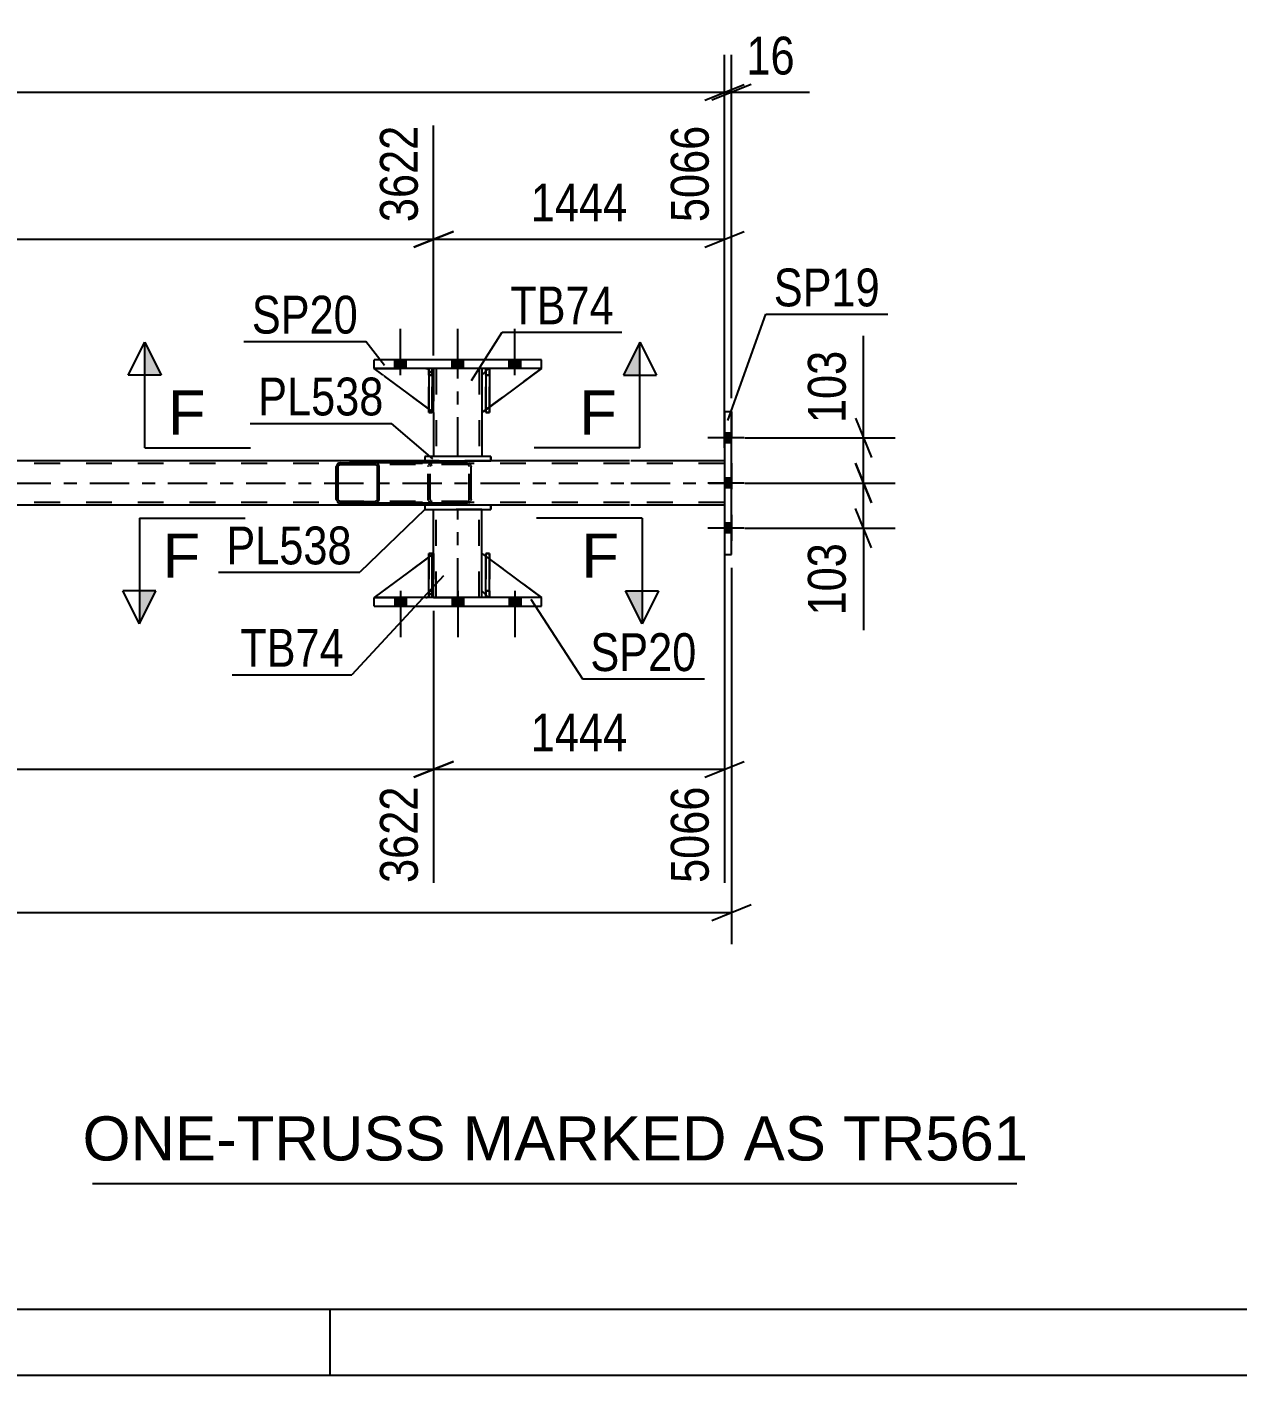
# Model space of a CAD drawing. Header units: millimetres. Extents: x 0 to 594, y 0 to 420.
# Drawn here: x 151 to 242.7, y 0 to 102.1 of the extents above; entities that cross this region are included whole.
import ezdxf

# ---------------------------------------------------------------- set-up
doc = ezdxf.new("R2010")
doc.units = ezdxf.units.MM
doc.linetypes.add('DXK_LINE_DOT2', pattern=[3.9198, 1.9599, -1.9599])
doc.linetypes.add('DXK_LINE_DOT3', pattern=[5.9187, 2.979, -0.9799, 0.9799, -0.9799])
doc.styles.add('Arial', font='ARIAL.TTF', dxfattribs={"height": 0.2})
doc.styles.add('Arial Narrow', font='ARIALN.TTF', dxfattribs={"height": 0.2})

# ---------------------------------------------------------------- blocks, each defined once
blk = doc.blocks.new('Unknown-570345895-1135 - 11720')
at = {"color": 5, "linetype": 'Continuous'}
for p, q in [((5, 5), (589, 5)), ((174, 0), (174, 5)), ((0, 0), (594, 0))]:
    blk.add_line(p, q, dxfattribs=at)
blk = doc.blocks.new('Part-570345895-5318 - 5241')
at = {"color": 7, "linetype": 'DXK_LINE_DOT2'}
for p, q in [((186.06, 62.23), (185.79, 62.23)), ((185.79, 59.39), (185.79, 62.23)), ((185.79, 58.89), (185.79, 62.23)), ((186.06, 62.23), (186.06, 59.39)), ((186.06, 58.89), (186.06, 62.23)), ((186.06, 59.39), (185.79, 59.39)), ((185.79, 58.89), (185.79, 59.39)), ((186.06, 59.39), (186.06, 58.89)), ((186.06, 58.89), (185.79, 58.89)), ((186.06, 58.89), (186.06, 58.89))]:
    blk.add_line(p, q, dxfattribs=at)
blk = doc.blocks.new('Part-570345895-5258 - 5241')
at = {"color": 2, "linetype": 'Continuous'}
for p, q in [((181.83, 76.23), (181.83, 75.73)), ((185.49, 76.23), (185.49, 75.73)), ((181.83, 72.89), (181.83, 69.56)), ((185.49, 72.89), (185.49, 69.56))]:
    blk.add_line(p, q, dxfattribs=at)
at = {"color": 7, "linetype": 'DXK_LINE_DOT2'}
for p, q in [((185.49, 76.23), (181.83, 76.23)), ((181.83, 75.73), (181.83, 72.89)), ((182.03, 76.23), (182.03, 69.56)), ((185.29, 76.23), (185.29, 69.56)), ((185.49, 75.73), (185.49, 72.89)), ((185.49, 69.56), (181.83, 69.56))]:
    blk.add_line(p, q, dxfattribs=at)
at = {"color": 7, "linetype": 'DXK_LINE_DOT3'}
blk.add_line((183.66, 69.56), (183.66, 76.23), dxfattribs=at)
blk = doc.blocks.new('Part-570345895-5260 - 5241')
at = {"linetype": 'Continuous'}
h = blk.add_hatch(dxfattribs=at)
h.set_pattern_fill('', scale=0.7, style=0, pattern_type=0)
h.set_pattern_definition([(45, (177.6888, 68.9207), (-1.5715, 1.5715), [])])
h.paths.add_polyline_path([(177.71, 68.82), (177.69, 68.92), (177.63, 69.01), (177.54, 69.06), (177.43, 69.09), (174.75, 69.09), (174.64, 69.06), (174.55, 69.01), (174.49, 68.92), (174.46, 68.82), (174.46, 66.3), (174.49, 66.2), (174.55, 66.11), (174.64, 66.06), (174.75, 66.04), (177.43, 66.04), (177.54, 66.06), (177.63, 66.11), (177.69, 66.2), (177.71, 66.3)])
h.paths.add_polyline_path([(177.56, 66.25), (177.53, 66.21), (177.48, 66.18), (177.43, 66.17), (174.75, 66.17), (174.69, 66.18), (174.65, 66.21), (174.62, 66.25), (174.61, 66.3), (174.61, 68.82), (174.62, 68.87), (174.65, 68.91), (174.69, 68.94), (174.75, 68.95), (177.43, 68.95), (177.48, 68.94), (177.53, 68.91), (177.56, 68.87), (177.57, 68.82), (177.57, 66.3)])
at = {"color": 2, "linetype": 'Continuous'}
for p, q in [((174.49, 68.92), (174.46, 68.82)), ((174.46, 66.3), (174.46, 68.82)), ((174.61, 68.82), (174.62, 68.87)), ((174.61, 66.3), (174.61, 68.82)), ((174.62, 68.87), (174.65, 68.91)), ((174.75, 69.09), (174.64, 69.06)), ((174.65, 68.91), (174.69, 68.94)), ((174.69, 68.94), (174.75, 68.95)), ((174.75, 69.09), (177.43, 69.09)), ((174.75, 68.95), (177.43, 68.95)), ((184.38, 69.09), (177.43, 69.09)), ((177.54, 69.06), (177.43, 69.09)), ((177.43, 68.95), (177.48, 68.94)), ((177.48, 68.94), (177.53, 68.91)), ((177.53, 68.91), (177.56, 68.87)), ((177.56, 68.87), (177.57, 68.82)), ((177.57, 66.3), (177.57, 68.82)), ((177.71, 68.82), (177.69, 68.92)), ((177.71, 66.3), (177.71, 68.82)), ((184.38, 69.09), (184.49, 69.06)), ((184.65, 68.92), (184.67, 68.82)), ((184.67, 66.3), (184.67, 68.82)), ((174.46, 66.3), (174.49, 66.2)), ((174.62, 66.25), (174.61, 66.3)), ((174.65, 66.21), (174.62, 66.25)), ((174.64, 66.06), (174.75, 66.04)), ((174.69, 66.18), (174.65, 66.21)), ((174.75, 66.17), (174.69, 66.18)), ((174.75, 66.17), (177.43, 66.17)), ((174.75, 66.04), (177.43, 66.04)), ((177.48, 66.18), (177.43, 66.17)), ((177.43, 66.04), (177.54, 66.06)), ((184.38, 66.04), (177.43, 66.04)), ((177.53, 66.21), (177.48, 66.18)), ((177.56, 66.25), (177.53, 66.21)), ((177.57, 66.3), (177.56, 66.25)), ((177.69, 66.2), (177.71, 66.3)), ((184.49, 66.06), (184.38, 66.04)), ((184.67, 66.3), (184.65, 66.2))]:
    blk.add_line(p, q, dxfattribs=at)
at = {"color": 7, "linetype": 'DXK_LINE_DOT2'}
for p, q in [((177.43, 69.09), (174.75, 69.09)), ((184.38, 68.95), (174.75, 68.95)), ((181.42, 68.82), (181.44, 68.92)), ((181.42, 66.3), (181.42, 68.82)), ((181.58, 68.87), (181.56, 68.82)), ((181.56, 66.3), (181.56, 68.82)), ((181.61, 68.91), (181.58, 68.87)), ((181.6, 69.06), (181.71, 69.09)), ((181.61, 68.91), (181.62, 68.92)), ((181.62, 68.92), (181.65, 68.94)), ((181.65, 68.94), (181.71, 68.95)), ((184.44, 68.94), (184.38, 68.95)), ((184.48, 68.91), (184.44, 68.94)), ((184.52, 68.87), (184.48, 68.91)), ((184.53, 68.82), (184.52, 68.87)), ((184.53, 66.3), (184.53, 68.82)), ((184.38, 66.17), (174.75, 66.17)), ((177.43, 66.04), (174.75, 66.04)), ((181.44, 66.2), (181.42, 66.3)), ((181.56, 66.3), (181.58, 66.25)), ((181.58, 66.25), (181.61, 66.21)), ((181.71, 66.04), (181.6, 66.06)), ((181.61, 66.21), (181.62, 66.2)), ((181.62, 66.2), (181.65, 66.18)), ((181.65, 66.18), (181.71, 66.17)), ((184.38, 66.17), (184.44, 66.18)), ((184.44, 66.18), (184.48, 66.21)), ((184.48, 66.21), (184.52, 66.25)), ((184.52, 66.25), (184.53, 66.3))]:
    blk.add_line(p, q, dxfattribs=at)
at = {"color": 2, "linetype": 'Continuous'}
for centre, start, end in [((174.74, 68.81), 110.7583, 155.68), ((177.44, 68.81), 24.32, 69.2417), ((184.4, 68.81), 24.32, 69.2417), ((174.74, 66.31), 204.32, 249.2417), ((177.44, 66.31), 290.7583, 335.68), ((184.4, 66.31), 290.7583, 335.68)]:
    blk.add_arc(centre, 0.276, start, end, dxfattribs=at)
at = {"color": 7, "linetype": 'DXK_LINE_DOT2'}
for centre, start, end in [((181.7, 68.81), 110.7583, 155.68), ((181.7, 66.31), 204.32, 249.2417)]:
    blk.add_arc(centre, 0.276, start, end, dxfattribs=at)
blk = doc.blocks.new('Part-570345895-5274 - 5241')
at = {"color": 2, "linetype": 'Continuous'}
for p, q in [((203.86, 72.98), (203.86, 72.98)), ((203.86, 72.98), (204.39, 72.98)), ((203.86, 72.98), (203.86, 62.14)), ((204.39, 62.14), (204.39, 72.98)), ((203.86, 62.14), (203.86, 62.14)), ((203.86, 62.14), (204.39, 62.14))]:
    blk.add_line(p, q, dxfattribs=at)
at = {"color": 7, "linetype": 'DXK_LINE_DOT2'}
for p, q in [((203.86, 72.98), (203.86, 62.14)), ((204.39, 72.98), (204.39, 72.98)), ((204.39, 72.98), (204.39, 62.14)), ((204.39, 62.14), (204.39, 62.14))]:
    blk.add_line(p, q, dxfattribs=at)
blk = doc.blocks.new('Part-570345895-5275 - 5241')
at = {"color": 7, "linetype": 'DXK_LINE_DOT2'}
for p, q in [((181.72, 62.23), (181.46, 62.23)), ((181.46, 59.39), (181.46, 62.23)), ((181.46, 58.89), (181.46, 62.23)), ((181.72, 62.23), (181.72, 59.39)), ((181.72, 58.89), (181.72, 62.23)), ((181.72, 59.39), (181.46, 59.39)), ((181.46, 58.89), (181.46, 59.39)), ((181.72, 59.39), (181.72, 58.89)), ((181.72, 58.89), (181.46, 58.89)), ((181.72, 58.89), (181.72, 58.89))]:
    blk.add_line(p, q, dxfattribs=at)
blk = doc.blocks.new('Part-570345895-5278 - 5241')
at = {"color": 2, "linetype": 'Continuous'}
for p, q in [((185.79, 76.02), (185.49, 75.73)), ((185.49, 75.73), (185.49, 72.89)), ((189.99, 76.23), (186.06, 73.31)), ((185.79, 73.11), (185.49, 72.89))]:
    blk.add_line(p, q, dxfattribs=at)
at = {"color": 7, "linetype": 'DXK_LINE_DOT2'}
for p, q in [((185.99, 76.23), (185.79, 76.02)), ((189.99, 76.23), (185.99, 76.23)), ((186.06, 73.31), (185.79, 73.11))]:
    blk.add_line(p, q, dxfattribs=at)
blk = doc.blocks.new('Part-570345895-5281 - 5241')
at = {"color": 7, "linetype": 'DXK_LINE_DOT2'}
for p, q in [((185.99, 76.23), (185.49, 75.73)), ((185.49, 72.89), (189.99, 76.23)), ((185.49, 75.73), (185.49, 72.89)), ((189.99, 76.23), (185.99, 76.23))]:
    blk.add_line(p, q, dxfattribs=at)
blk = doc.blocks.new('Part-570345895-5284 - 5241')
at = {"color": 2, "linetype": 'Continuous'}
for p, q in [((181.46, 73.17), (177.33, 76.23)), ((181.46, 76.1), (181.33, 76.23)), ((181.83, 75.73), (181.72, 75.83)), ((181.83, 75.73), (181.83, 75.73)), ((181.83, 72.89), (181.83, 75.73)), ((181.72, 72.97), (181.83, 72.89)), ((181.83, 72.89), (181.83, 72.89))]:
    blk.add_line(p, q, dxfattribs=at)
at = {"color": 7, "linetype": 'DXK_LINE_DOT2'}
for p, q in [((181.33, 76.23), (177.33, 76.23)), ((181.33, 76.23), (181.83, 75.73)), ((181.72, 75.83), (181.46, 76.1)), ((181.83, 75.73), (181.83, 72.89)), ((181.72, 72.97), (181.46, 73.17))]:
    blk.add_line(p, q, dxfattribs=at)
blk = doc.blocks.new('Part-570345895-5287 - 5241')
at = {"color": 7, "linetype": 'DXK_LINE_DOT2'}
for p, q in [((181.83, 72.89), (177.33, 76.23)), ((177.33, 76.23), (181.33, 76.23)), ((181.33, 76.23), (181.83, 75.73)), ((181.83, 75.73), (181.33, 76.23)), ((181.83, 75.73), (181.83, 72.89)), ((181.83, 75.73), (181.83, 75.73)), ((181.83, 75.73), (181.83, 72.89))]:
    blk.add_line(p, q, dxfattribs=at)
blk = doc.blocks.new('Part-570345895-5288 - 5241')
at = {"color": 2, "linetype": 'Continuous'}
for p, q in [((186.06, 76.23), (185.79, 76.23)), ((185.79, 76.23), (185.79, 72.89)), ((186.06, 76.23), (186.06, 76.23)), ((186.06, 76.23), (186.06, 72.89)), ((186.06, 72.89), (185.79, 72.89))]:
    blk.add_line(p, q, dxfattribs=at)
at = {"color": 7, "linetype": 'DXK_LINE_DOT2'}
for p, q in [((185.79, 75.73), (185.79, 76.23)), ((186.06, 75.73), (185.79, 75.73)), ((185.79, 75.73), (185.79, 72.89)), ((186.06, 75.73), (186.06, 76.23)), ((186.06, 76.23), (186.06, 76.23)), ((186.06, 72.89), (186.06, 75.73))]:
    blk.add_line(p, q, dxfattribs=at)
blk = doc.blocks.new('Part-570345895-5289 - 5241')
at = {"color": 2, "linetype": 'Continuous'}
for p, q in [((181.72, 76.23), (181.46, 76.23)), ((181.46, 76.23), (181.46, 72.89)), ((181.72, 76.23), (181.72, 76.23)), ((181.72, 76.23), (181.72, 72.89)), ((181.72, 72.89), (181.46, 72.89))]:
    blk.add_line(p, q, dxfattribs=at)
at = {"color": 7, "linetype": 'DXK_LINE_DOT2'}
for p, q in [((181.46, 75.73), (181.46, 76.23)), ((181.72, 75.73), (181.46, 75.73)), ((181.46, 75.73), (181.46, 72.89)), ((181.72, 75.73), (181.72, 76.23)), ((181.72, 76.23), (181.72, 76.23)), ((181.72, 72.89), (181.72, 75.73))]:
    blk.add_line(p, q, dxfattribs=at)
blk = doc.blocks.new('Part-570345895-5290 - 5241')
at = {"color": 7, "linetype": 'DXK_LINE_DOT2'}
for p, q in [((185.79, 75.73), (185.79, 76.23)), ((185.79, 76.23), (185.79, 76.23)), ((185.79, 76.23), (185.79, 72.89)), ((186.06, 76.23), (185.79, 76.23)), ((185.79, 72.89), (185.79, 75.73)), ((185.79, 75.73), (186.06, 75.73)), ((186.06, 75.73), (186.06, 76.23)), ((186.06, 72.89), (186.06, 76.23)), ((186.06, 75.73), (186.06, 72.89)), ((185.79, 72.89), (186.06, 72.89))]:
    blk.add_line(p, q, dxfattribs=at)
blk = doc.blocks.new('Part-570345895-5291 - 5241')
at = {"color": 7, "linetype": 'DXK_LINE_DOT2'}
for p, q in [((181.46, 75.73), (181.46, 76.23)), ((181.46, 76.23), (181.46, 76.23)), ((181.46, 76.23), (181.46, 72.89)), ((181.72, 76.23), (181.46, 76.23)), ((181.46, 72.89), (181.46, 75.73)), ((181.46, 75.73), (181.72, 75.73)), ((181.72, 75.73), (181.72, 76.23)), ((181.72, 72.89), (181.72, 76.23)), ((181.72, 75.73), (181.72, 72.89)), ((181.46, 72.89), (181.72, 72.89))]:
    blk.add_line(p, q, dxfattribs=at)
blk = doc.blocks.new('Bolt-570345895-5360 - 5241')
at = {"linetype": 'Continuous'}
for points in [[(178.89, 76.23), (179.76, 76.23), (179.76, 76.89), (178.89, 76.89)], [(178.89, 76.23), (179.76, 76.23), (179.76, 76.89), (178.89, 76.89)], [(178.89, 76.23), (179.76, 76.23), (179.76, 76.89), (178.89, 76.89)], [(183.23, 76.23), (184.09, 76.23), (184.09, 76.89), (183.23, 76.89)], [(183.23, 76.23), (184.09, 76.23), (184.09, 76.89), (183.23, 76.89)], [(187.56, 76.23), (188.43, 76.23), (188.43, 76.89), (187.56, 76.89)], [(187.56, 76.23), (188.43, 76.23), (188.43, 76.89), (187.56, 76.89)], [(187.56, 76.23), (188.43, 76.23), (188.43, 76.89), (187.56, 76.89)]]:
    blk.add_hatch(color=1, dxfattribs=at).paths.add_polyline_path(points)
at = {"color": 1, "linetype": 'Continuous'}
for p, q in [((179.33, 75.73), (179.33, 79.23)), ((179.33, 75.73), (179.33, 79.23)), ((179.33, 75.73), (179.33, 79.23)), ((183.66, 75.73), (183.66, 79.23)), ((183.66, 75.73), (183.66, 79.23)), ((187.99, 75.73), (187.99, 79.23)), ((187.99, 75.73), (187.99, 79.23)), ((187.99, 75.73), (187.99, 79.23)), ((178.89, 76.23), (178.89, 76.89)), ((178.89, 76.23), (178.89, 76.89)), ((178.89, 76.23), (178.89, 76.89)), ((179.76, 76.23), (179.76, 76.89)), ((179.76, 76.23), (179.76, 76.89)), ((179.76, 76.23), (179.76, 76.89)), ((183.23, 76.23), (183.23, 76.89)), ((183.23, 76.23), (183.23, 76.89)), ((184.09, 76.23), (184.09, 76.89)), ((184.09, 76.23), (184.09, 76.89)), ((187.56, 76.23), (187.56, 76.89)), ((187.56, 76.23), (187.56, 76.89)), ((187.56, 76.23), (187.56, 76.89)), ((188.43, 76.23), (188.43, 76.89)), ((188.43, 76.23), (188.43, 76.89)), ((188.43, 76.23), (188.43, 76.89))]:
    blk.add_line(p, q, dxfattribs=at)
blk = doc.blocks.new('Part-570345895-5296 - 5241')
at = {"color": 2, "linetype": 'Continuous'}
for p, q in [((181.83, 62.23), (181.83, 65.56)), ((185.49, 62.23), (185.49, 65.56)), ((181.83, 58.89), (181.83, 59.39)), ((185.49, 58.89), (185.49, 59.39))]:
    blk.add_line(p, q, dxfattribs=at)
at = {"color": 7, "linetype": 'DXK_LINE_DOT2'}
for p, q in [((185.49, 65.56), (181.83, 65.56)), ((182.03, 58.89), (182.03, 65.56)), ((185.29, 58.89), (185.29, 65.56)), ((181.83, 59.39), (181.83, 62.23)), ((185.49, 59.39), (185.49, 62.23)), ((181.83, 58.89), (185.49, 58.89))]:
    blk.add_line(p, q, dxfattribs=at)
at = {"color": 7, "linetype": 'DXK_LINE_DOT3'}
blk.add_line((183.66, 58.89), (183.66, 65.56), dxfattribs=at)
blk = doc.blocks.new('Bolt-570345895-5361 - 5241')
at = {"linetype": 'Continuous'}
for points in [[(179.76, 58.89), (178.89, 58.89), (178.89, 58.23), (179.76, 58.23)], [(179.76, 58.89), (178.89, 58.89), (178.89, 58.23), (179.76, 58.23)], [(179.76, 58.89), (178.89, 58.89), (178.89, 58.23), (179.76, 58.23)], [(184.09, 58.89), (183.23, 58.89), (183.23, 58.23), (184.09, 58.23)], [(184.09, 58.89), (183.23, 58.89), (183.23, 58.23), (184.09, 58.23)], [(188.43, 58.89), (187.56, 58.89), (187.56, 58.23), (188.43, 58.23)], [(188.43, 58.89), (187.56, 58.89), (187.56, 58.23), (188.43, 58.23)], [(188.43, 58.89), (187.56, 58.89), (187.56, 58.23), (188.43, 58.23)]]:
    blk.add_hatch(color=1, dxfattribs=at).paths.add_polyline_path(points)
at = {"color": 1, "linetype": 'Continuous'}
for p, q in [((179.33, 59.39), (179.33, 55.89)), ((179.33, 59.39), (179.33, 55.89)), ((179.33, 59.39), (179.33, 55.89)), ((183.66, 59.39), (183.66, 55.89)), ((183.66, 59.39), (183.66, 55.89)), ((187.99, 59.39), (187.99, 55.89)), ((187.99, 59.39), (187.99, 55.89)), ((187.99, 59.39), (187.99, 55.89)), ((178.89, 58.89), (178.89, 58.23)), ((178.89, 58.89), (178.89, 58.23)), ((178.89, 58.89), (178.89, 58.23)), ((179.76, 58.89), (179.76, 58.23)), ((179.76, 58.89), (179.76, 58.23)), ((179.76, 58.89), (179.76, 58.23)), ((183.23, 58.89), (183.23, 58.23)), ((183.23, 58.89), (183.23, 58.23)), ((184.09, 58.89), (184.09, 58.23)), ((184.09, 58.89), (184.09, 58.23)), ((187.56, 58.89), (187.56, 58.23)), ((187.56, 58.89), (187.56, 58.23)), ((187.56, 58.89), (187.56, 58.23)), ((188.43, 58.89), (188.43, 58.23)), ((188.43, 58.89), (188.43, 58.23)), ((188.43, 58.89), (188.43, 58.23))]:
    blk.add_line(p, q, dxfattribs=at)
blk = doc.blocks.new('Part-570345895-5301 - 5241')
at = {"color": 2, "linetype": 'Continuous'}
for p, q in [((181.16, 65.89), (181.16, 65.56)), ((186.16, 65.89), (181.16, 65.89)), ((181.16, 65.56), (186.16, 65.56)), ((186.16, 65.89), (186.16, 65.56)), ((186.16, 65.89), (186.16, 65.89)), ((186.16, 65.56), (186.16, 65.56))]:
    blk.add_line(p, q, dxfattribs=at)
at = {"color": 7, "linetype": 'DXK_LINE_DOT2'}
for p, q in [((181.16, 65.89), (181.16, 65.56)), ((186.16, 65.56), (186.16, 65.89)), ((186.16, 65.89), (186.16, 65.89)), ((186.16, 65.56), (186.16, 65.56))]:
    blk.add_line(p, q, dxfattribs=at)
blk = doc.blocks.new('Part-570345895-5306 - 5241')
at = {"color": 2, "linetype": 'Continuous'}
for p, q in [((181.16, 69.56), (181.16, 69.23)), ((186.16, 69.56), (181.16, 69.56)), ((186.16, 69.56), (186.16, 69.23)), ((186.16, 69.56), (186.16, 69.56)), ((181.16, 69.23), (186.16, 69.23)), ((186.16, 69.23), (186.16, 69.23))]:
    blk.add_line(p, q, dxfattribs=at)
at = {"color": 7, "linetype": 'DXK_LINE_DOT2'}
for p, q in [((181.16, 69.56), (181.16, 69.23)), ((186.16, 69.23), (186.16, 69.56)), ((186.16, 69.56), (186.16, 69.56)), ((186.16, 69.23), (186.16, 69.23))]:
    blk.add_line(p, q, dxfattribs=at)
blk = doc.blocks.new('Part-570345895-5309 - 5241')
at = {"color": 7, "linetype": 'DXK_LINE_DOT2'}
for p, q in [((185.49, 59.39), (185.49, 62.23)), ((185.49, 62.23), (189.99, 58.89)), ((185.99, 58.89), (185.49, 59.39)), ((189.99, 58.89), (185.99, 58.89))]:
    blk.add_line(p, q, dxfattribs=at)
blk = doc.blocks.new('Part-570345895-5312 - 5241')
at = {"color": 2, "linetype": 'Continuous'}
for p, q in [((181.46, 61.95), (177.33, 58.89)), ((181.83, 62.23), (181.72, 62.15)), ((181.83, 59.39), (181.83, 62.23)), ((181.83, 59.39), (181.72, 59.29)), ((181.83, 59.39), (181.83, 59.39)), ((181.46, 59.02), (181.33, 58.89))]:
    blk.add_line(p, q, dxfattribs=at)
at = {"color": 7, "linetype": 'DXK_LINE_DOT2'}
for p, q in [((181.72, 62.15), (181.46, 61.95)), ((181.83, 59.39), (181.83, 62.23)), ((181.83, 59.39), (181.33, 58.89)), ((181.72, 59.29), (181.46, 59.02)), ((177.33, 58.89), (181.33, 58.89))]:
    blk.add_line(p, q, dxfattribs=at)
blk = doc.blocks.new('Part-570345895-5315 - 5241')
at = {"color": 7, "linetype": 'DXK_LINE_DOT2'}
for p, q in [((181.83, 62.23), (177.33, 58.89)), ((181.83, 59.39), (181.83, 62.23)), ((181.83, 62.23), (181.83, 59.39)), ((181.33, 58.89), (181.83, 59.39)), ((181.83, 59.39), (181.33, 58.89)), ((181.83, 59.39), (181.83, 59.39)), ((177.33, 58.89), (181.33, 58.89))]:
    blk.add_line(p, q, dxfattribs=at)
blk = doc.blocks.new('Part-570345895-5316 - 5241')
at = {"color": 2, "linetype": 'Continuous'}
for p, q in [((185.79, 58.89), (185.79, 62.23)), ((185.79, 62.23), (186.06, 62.23)), ((186.06, 58.89), (186.06, 62.23)), ((185.79, 58.89), (185.79, 58.89)), ((186.06, 58.89), (185.79, 58.89))]:
    blk.add_line(p, q, dxfattribs=at)
at = {"color": 7, "linetype": 'DXK_LINE_DOT2'}
for p, q in [((185.79, 62.23), (185.79, 59.39)), ((186.06, 59.39), (186.06, 62.23)), ((185.79, 59.39), (185.79, 58.89)), ((185.79, 59.39), (186.06, 59.39)), ((186.06, 58.89), (186.06, 59.39)), ((186.06, 58.89), (186.06, 58.89))]:
    blk.add_line(p, q, dxfattribs=at)
blk = doc.blocks.new('Part-570345895-5317 - 5241')
at = {"color": 2, "linetype": 'Continuous'}
for p, q in [((181.46, 58.89), (181.46, 62.23)), ((181.46, 62.23), (181.72, 62.23)), ((181.72, 58.89), (181.72, 62.23)), ((181.46, 58.89), (181.46, 58.89)), ((181.72, 58.89), (181.46, 58.89))]:
    blk.add_line(p, q, dxfattribs=at)
at = {"color": 7, "linetype": 'DXK_LINE_DOT2'}
for p, q in [((181.46, 62.23), (181.46, 59.39)), ((181.72, 59.39), (181.72, 62.23)), ((181.46, 59.39), (181.46, 58.89)), ((181.46, 59.39), (181.72, 59.39)), ((181.72, 58.89), (181.72, 59.39)), ((181.72, 58.89), (181.72, 58.89))]:
    blk.add_line(p, q, dxfattribs=at)
blk = doc.blocks.new('Part-570345895-5323 - 5241')
at = {"color": 7, "linetype": 'DXK_LINE_DOT2'}
for p, q in [((196.66, 69.03), (61.09, 69.03)), ((186.16, 69.23), (181.16, 69.23)), ((203.86, 69.03), (196.76, 69.03)), ((203.86, 69.23), (203.86, 65.89)), ((196.66, 66.09), (61.09, 66.09)), ((186.16, 65.89), (181.16, 65.89)), ((203.86, 66.09), (196.76, 66.09))]:
    blk.add_line(p, q, dxfattribs=at)
at = {"color": 2, "linetype": 'Continuous'}
for p, q in [((181.16, 69.23), (120.51, 69.23)), ((196.66, 69.23), (186.16, 69.23)), ((203.86, 69.23), (196.76, 69.23)), ((181.16, 65.89), (120.51, 65.89)), ((196.66, 65.89), (186.16, 65.89)), ((203.86, 65.89), (196.76, 65.89))]:
    blk.add_line(p, q, dxfattribs=at)
at = {"color": 7, "linetype": 'DXK_LINE_DOT3'}
for p, q in [((61.09, 67.56), (196.66, 67.56)), ((196.76, 67.56), (203.86, 67.56))]:
    blk.add_line(p, q, dxfattribs=at)
blk = doc.blocks.new('Part-570345895-5328 - 5241')
at = {"color": 2, "linetype": 'Continuous'}
for p, q in [((177.33, 76.23), (177.33, 76.89)), ((189.99, 76.89), (177.33, 76.89)), ((189.99, 76.23), (189.99, 76.89)), ((189.99, 76.23), (177.33, 76.23))]:
    blk.add_line(p, q, dxfattribs=at)
at = {"color": 7, "linetype": 'DXK_LINE_DOT2'}
for p, q in [((177.33, 76.23), (177.33, 76.89)), ((189.99, 76.23), (189.99, 76.89))]:
    blk.add_line(p, q, dxfattribs=at)
blk = doc.blocks.new('Part-570345895-5333 - 5241')
at = {"color": 2, "linetype": 'Continuous'}
for p, q in [((177.33, 58.23), (177.33, 58.89)), ((189.99, 58.89), (177.33, 58.89)), ((177.33, 58.23), (189.99, 58.23)), ((189.99, 58.23), (189.99, 58.89))]:
    blk.add_line(p, q, dxfattribs=at)
at = {"color": 7, "linetype": 'DXK_LINE_DOT2'}
for p, q in [((177.33, 58.23), (177.33, 58.89)), ((189.99, 58.23), (189.99, 58.89))]:
    blk.add_line(p, q, dxfattribs=at)
blk = doc.blocks.new('Part-570345895-5336 - 5241')
at = {"color": 2, "linetype": 'Continuous'}
for p, q in [((185.49, 59.39), (185.49, 62.23)), ((185.79, 62.01), (185.49, 62.23)), ((189.99, 58.89), (186.06, 61.81)), ((185.79, 59.1), (185.49, 59.39))]:
    blk.add_line(p, q, dxfattribs=at)
at = {"color": 7, "linetype": 'DXK_LINE_DOT2'}
for p, q in [((186.06, 61.81), (185.79, 62.01)), ((185.99, 58.89), (185.79, 59.1)), ((189.99, 58.89), (185.99, 58.89)), ((189.99, 58.89), (189.99, 58.89)), ((189.99, 58.89), (189.99, 58.89))]:
    blk.add_line(p, q, dxfattribs=at)
blk = doc.blocks.new('Bolt-570345895-5357 - 5241')
at = {"linetype": 'Continuous'}
for points in [[(204.39, 70.61), (204.39, 71.34), (203.86, 71.34), (203.86, 70.61)], [(204.39, 70.61), (204.39, 71.34), (203.86, 71.34), (203.86, 70.61)], [(204.39, 70.61), (204.39, 71.34), (203.86, 71.34), (203.86, 70.61)], [(204.39, 67.19), (204.39, 67.93), (203.86, 67.93), (203.86, 67.19)], [(204.39, 67.19), (204.39, 67.93), (203.86, 67.93), (203.86, 67.19)], [(204.39, 63.78), (204.39, 64.51), (203.86, 64.51), (203.86, 63.78)], [(204.39, 63.78), (204.39, 64.51), (203.86, 64.51), (203.86, 63.78)], [(204.39, 63.78), (204.39, 64.51), (203.86, 64.51), (203.86, 63.78)]]:
    blk.add_hatch(color=1, dxfattribs=at).paths.add_polyline_path(points)
at = {"color": 1, "linetype": 'Continuous'}
for p, q in [((205.36, 70.98), (202.59, 70.98)), ((205.36, 70.98), (202.59, 70.98)), ((205.36, 70.98), (202.59, 70.98)), ((204.39, 71.34), (203.86, 71.34)), ((204.39, 71.34), (203.86, 71.34)), ((204.39, 71.34), (203.86, 71.34)), ((204.39, 70.61), (203.86, 70.61)), ((204.39, 70.61), (203.86, 70.61)), ((204.39, 70.61), (203.86, 70.61)), ((205.36, 67.56), (202.59, 67.56)), ((205.36, 67.56), (202.59, 67.56)), ((204.39, 67.93), (203.86, 67.93)), ((204.39, 67.93), (203.86, 67.93)), ((204.39, 67.19), (203.86, 67.19)), ((204.39, 67.19), (203.86, 67.19)), ((204.39, 64.51), (203.86, 64.51)), ((204.39, 64.51), (203.86, 64.51)), ((204.39, 64.51), (203.86, 64.51)), ((205.36, 64.14), (202.59, 64.14)), ((205.36, 64.14), (202.59, 64.14)), ((205.36, 64.14), (202.59, 64.14)), ((204.39, 63.78), (203.86, 63.78)), ((204.39, 63.78), (203.86, 63.78)), ((204.39, 63.78), (203.86, 63.78))]:
    blk.add_line(p, q, dxfattribs=at)
blk = doc.blocks.new('StraightDimension-570345895-5475 - 5241')
at = {"color": 7, "linetype": 'Continuous'}
for p, q in [((213.79, 69.06), (214.99, 66.06)), ((205.39, 67.56), (216.79, 67.56)), ((214.39, 64.14), (214.39, 67.56)), ((214.99, 62.64), (213.79, 65.64)), ((205.39, 64.14), (216.79, 64.14)), ((214.39, 64.14), (214.39, 56.41)), ((214.39, 64.14), (214.39, 56.41))]:
    blk.add_line(p, q, dxfattribs=at)
at = {"color": 0}
blk.add_wipeout([(213.64, 63.62), (209.44, 63.62), (209.44, 56.93), (213.64, 56.93)], dxfattribs=at)
at = {"color": 3, "style": 'Arial Narrow'}
blk.add_text('103', height=2.863, rotation=90.0002, dxfattribs=at).set_placement((213.04, 57.53))
blk = doc.blocks.new('StraightDimension-570345895-5425 - 5241')
at = {"color": 7, "linetype": 'Continuous'}
for p, q in [((203.86, 64.89), (203.86, 37.27)), ((181.83, 57.89), (181.83, 37.27)), ((183.33, 46.48), (180.33, 45.28)), ((202.36, 45.28), (205.36, 46.48)), ((181.83, 45.88), (203.86, 45.88))]:
    blk.add_line(p, q, dxfattribs=at)
at = {"color": 0}
blk.add_wipeout([(197.1, 46.63), (197.1, 50.83), (188.59, 50.83), (188.59, 46.63)], dxfattribs=at)
at = {"color": 3, "style": 'Arial Narrow'}
blk.add_text('1444', height=2.863, dxfattribs=at).set_placement((189.19, 47.23))
at = {"color": 0, "linetype": 'Continuous'}
blk.add_wipeout([(203.26, 45.18), (199.06, 45.18), (199.06, 36.67), (203.26, 36.67)], dxfattribs=at)
at = {"color": 3, "linetype": 'Continuous', "style": 'Arial Narrow'}
blk.add_text('5066', height=2.863, rotation=90.0002, dxfattribs=at).set_placement((202.66, 37.27))
blk = doc.blocks.new('StraightDimension-570345895-5430 - 5241')
at = {"color": 7, "linetype": 'Continuous'}
for p, q in [((181.83, 57.89), (181.83, 37.27)), ((180.33, 45.28), (183.33, 46.48)), ((61.09, 45.88), (181.83, 45.88))]:
    blk.add_line(p, q, dxfattribs=at)
at = {"color": 0, "linetype": 'Continuous'}
blk.add_wipeout([(181.23, 45.18), (177.03, 45.18), (177.03, 36.67), (181.23, 36.67)], dxfattribs=at)
at = {"color": 3, "linetype": 'Continuous', "style": 'Arial Narrow'}
blk.add_text('3622', height=2.863, rotation=90.0002, dxfattribs=at).set_placement((180.63, 37.27))
blk = doc.blocks.new('StraightDimension-570345895-5414 - 5241')
at = {"color": 7, "linetype": 'Continuous'}
for p, q in [((204.39, 61.14), (204.39, 32.63)), ((60.56, 35.03), (204.39, 35.03)), ((202.89, 34.43), (205.89, 35.63))]:
    blk.add_line(p, q, dxfattribs=at)
blk = doc.blocks.new('StraightDimension-570345895-5467 - 5241')
at = {"color": 7, "linetype": 'Continuous'}
for p, q in [((214.39, 70.98), (214.39, 78.71)), ((214.39, 70.98), (214.39, 78.71)), ((213.79, 72.48), (214.99, 69.48)), ((205.39, 70.98), (216.79, 70.98)), ((214.39, 67.56), (214.39, 70.98)), ((214.99, 66.06), (213.79, 69.06)), ((205.39, 67.56), (216.79, 67.56))]:
    blk.add_line(p, q, dxfattribs=at)
at = {"color": 0}
blk.add_wipeout([(213.64, 78.19), (209.44, 78.19), (209.44, 71.5), (213.64, 71.5)], dxfattribs=at)
at = {"color": 3, "style": 'Arial Narrow'}
blk.add_text('103', height=2.863, rotation=90.0002, dxfattribs=at).set_placement((213.04, 72.1))
blk = doc.blocks.new('StraightDimension-570345895-5403 - 5241')
at = {"color": 7, "linetype": 'Continuous'}
for p, q in [((181.83, 77.23), (181.83, 94.63)), ((203.86, 70.23), (203.86, 94.63)), ((183.33, 86.62), (180.33, 85.42)), ((181.83, 86.02), (203.86, 86.02)), ((202.36, 85.42), (205.36, 86.62))]:
    blk.add_line(p, q, dxfattribs=at)
at = {"color": 0}
blk.add_wipeout([(197.1, 86.77), (197.1, 90.97), (188.59, 90.97), (188.59, 86.77)], dxfattribs=at)
at = {"color": 3, "style": 'Arial Narrow'}
blk.add_text('1444', height=2.863, dxfattribs=at).set_placement((189.19, 87.37))
at = {"color": 0, "linetype": 'Continuous'}
blk.add_wipeout([(203.26, 95.23), (199.06, 95.23), (199.06, 86.72), (203.26, 86.72)], dxfattribs=at)
at = {"color": 3, "linetype": 'Continuous', "style": 'Arial Narrow'}
blk.add_text('5066', height=2.863, rotation=90.0002, dxfattribs=at).set_placement((202.66, 87.32))
blk = doc.blocks.new('StraightDimension-570345895-5408 - 5241')
at = {"color": 7, "linetype": 'Continuous'}
for p, q in [((181.83, 77.23), (181.83, 94.63)), ((61.09, 86.02), (181.83, 86.02)), ((180.33, 85.42), (183.33, 86.62))]:
    blk.add_line(p, q, dxfattribs=at)
at = {"color": 0, "linetype": 'Continuous'}
blk.add_wipeout([(181.23, 95.23), (177.03, 95.23), (177.03, 86.72), (181.23, 86.72)], dxfattribs=at)
at = {"color": 3, "linetype": 'Continuous', "style": 'Arial Narrow'}
blk.add_text('3622', height=2.863, rotation=90.0002, dxfattribs=at).set_placement((180.63, 87.32))
blk = doc.blocks.new('StraightDimension-570345895-5436 - 5241')
at = {"color": 7, "linetype": 'Continuous'}
for p, q in [((203.86, 73.98), (203.86, 100)), ((204.39, 73.98), (204.39, 100)), ((202.36, 96.55), (205.36, 97.75)), ((205.89, 97.75), (202.89, 96.55)), ((203.86, 97.15), (204.39, 97.15)), ((204.39, 97.15), (210.3, 97.15)), ((204.39, 97.15), (210.3, 97.15))]:
    blk.add_line(p, q, dxfattribs=at)
at = {"color": 0}
blk.add_wipeout([(209.78, 97.9), (209.78, 102.1), (204.92, 102.1), (204.92, 97.9)], dxfattribs=at)
at = {"color": 3, "style": 'Arial Narrow'}
blk.add_text('16', height=2.863, dxfattribs=at).set_placement((205.52, 98.5))
blk = doc.blocks.new('StraightDimension-570345895-5446 - 5241')
at = {"color": 7, "linetype": 'Continuous'}
for p, q in [((203.86, 73.98), (203.86, 100)), ((61.09, 97.15), (203.86, 97.15)), ((202.36, 96.55), (205.36, 97.75))]:
    blk.add_line(p, q, dxfattribs=at)
blk = doc.blocks.new('Unknown-570345895-13258 - 11720')
at = {"color": 7, "linetype": 'Continuous'}
blk.add_line((156, 14.5), (226, 14.5), dxfattribs=at)
at = {"color": 7, "style": 'Arial'}
blk.add_text('ONE-TRUSS MARKED AS TR561', height=3.3428, dxfattribs=at).set_placement((155.24, 16.25))
blk = doc.blocks.new('Mark-570345895-5270 - 5241')
at = {"color": 30, "linetype": 'Continuous'}
for p, q in [((204.12, 72.3), (206.99, 80.34)), ((206.99, 80.34), (216.23, 80.34))]:
    blk.add_line(p, q, dxfattribs=at)
at = {"color": 0}
blk.add_wipeout([(215.63, 80.94), (215.63, 83.94), (207.59, 83.94), (207.59, 80.94)], dxfattribs=at)
blk.add_wipeout([(215.63, 80.94), (215.63, 83.94), (207.59, 83.94), (207.59, 80.94)], dxfattribs=at)
at = {"color": 3, "style": 'Arial Narrow'}
blk.add_text('SP19', height=2.863, dxfattribs=at).set_placement((207.59, 80.94))
blk = doc.blocks.new('Mark-570345895-5254 - 5241')
at = {"color": 30, "linetype": 'Continuous'}
for p, q in [((184.69, 75.32), (187.03, 78.98)), ((187.03, 78.98), (196.09, 78.98))]:
    blk.add_line(p, q, dxfattribs=at)
at = {"color": 0}
blk.add_wipeout([(195.49, 79.58), (195.49, 82.58), (187.63, 82.58), (187.63, 79.58)], dxfattribs=at)
blk.add_wipeout([(195.49, 79.58), (195.49, 82.58), (187.63, 82.58), (187.63, 79.58)], dxfattribs=at)
at = {"color": 3, "style": 'Arial Narrow'}
blk.add_text('TB74', height=2.863, dxfattribs=at).set_placement((187.63, 79.58))
blk = doc.blocks.new('Mark-570345895-5324 - 5241')
at = {"color": 30, "linetype": 'Continuous'}
for p in [(167.46, 78.28), (178.11, 76.46)]:
    blk.add_line(p, (176.7, 78.28), dxfattribs=at)
at = {"color": 0}
blk.add_wipeout([(176.1, 78.88), (176.1, 81.88), (168.06, 81.88), (168.06, 78.88)], dxfattribs=at)
blk.add_wipeout([(176.1, 78.88), (176.1, 81.88), (168.06, 81.88), (168.06, 78.88)], dxfattribs=at)
at = {"color": 3, "style": 'Arial Narrow'}
blk.add_text('SP20', height=2.863, dxfattribs=at).set_placement((168.06, 78.88))
blk = doc.blocks.new('SectionMark-570345895-5483 - 5241')
at = {"linetype": 'Continuous'}
for points in [[(161.2, 75.73), (159.95, 75.73), (159.95, 78.23)], [(197.45, 75.73), (196.2, 75.73), (197.45, 78.23)]]:
    blk.add_hatch(color=6, dxfattribs=at).paths.add_polyline_path(points)
at = {"color": 6, "linetype": 'Continuous'}
for p, q in [((158.7, 75.73), (159.95, 78.23)), ((159.95, 70.23), (159.95, 78.23)), ((159.95, 78.23), (161.2, 75.73)), ((197.45, 78.23), (196.2, 75.73)), ((197.45, 70.23), (197.45, 78.23)), ((197.45, 78.23), (198.7, 75.73)), ((161.2, 75.73), (158.7, 75.73)), ((196.2, 75.73), (198.7, 75.73)), ((159.95, 70.23), (167.95, 70.23)), ((197.45, 70.23), (189.45, 70.23))]:
    blk.add_line(p, q, dxfattribs=at)
at = {"color": 0, "linetype": 'Continuous'}
for points in [[(164.55, 71.23), (164.55, 74.73), (161.7, 74.73), (161.7, 71.23)], [(195.7, 71.23), (195.7, 74.73), (192.85, 74.73), (192.85, 71.23)]]:
    blk.add_wipeout(points, dxfattribs=at)
at = {"color": 3, "linetype": 'Continuous', "style": 'Arial'}
for p in [(161.7, 71.23), (192.85, 71.23)]:
    blk.add_text('F', height=3.34, dxfattribs=at).set_placement(p)
blk = doc.blocks.new('Mark-570345895-5292 - 5241')
at = {"color": 30, "linetype": 'Continuous'}
for p in [(182.57, 60.52), (166.58, 53.04)]:
    blk.add_line(p, (175.63, 53.04), dxfattribs=at)
at = {"color": 0}
blk.add_wipeout([(175.03, 53.64), (175.03, 56.64), (167.18, 56.64), (167.18, 53.64)], dxfattribs=at)
blk.add_wipeout([(175.03, 53.64), (175.03, 56.64), (167.18, 56.64), (167.18, 53.64)], dxfattribs=at)
at = {"color": 3, "style": 'Arial Narrow'}
blk.add_text('TB74', height=2.863, dxfattribs=at).set_placement((167.18, 53.64))
blk = doc.blocks.new('Mark-570345895-5297 - 5241')
at = {"color": 30, "linetype": 'Continuous'}
for p in [(181.16, 65.56), (165.53, 60.8)]:
    blk.add_line(p, (176.23, 60.8), dxfattribs=at)
at = {"color": 0}
blk.add_wipeout([(175.63, 61.4), (175.63, 64.4), (166.13, 64.4), (166.13, 61.4)], dxfattribs=at)
blk.add_wipeout([(175.63, 61.4), (175.63, 64.4), (166.13, 64.4), (166.13, 61.4)], dxfattribs=at)
at = {"color": 3, "style": 'Arial Narrow'}
blk.add_text('PL538', height=2.863, dxfattribs=at).set_placement((166.13, 61.4))
blk = doc.blocks.new('Mark-570345895-5302 - 5241')
at = {"color": 30, "linetype": 'Continuous'}
for p in [(167.94, 72.08), (181.77, 69.38)]:
    blk.add_line(p, (178.65, 72.08), dxfattribs=at)
at = {"color": 0}
blk.add_wipeout([(178.05, 72.68), (178.05, 75.68), (168.54, 75.68), (168.54, 72.68)], dxfattribs=at)
blk.add_wipeout([(178.05, 72.68), (178.05, 75.68), (168.54, 75.68), (168.54, 72.68)], dxfattribs=at)
at = {"color": 3, "style": 'Arial Narrow'}
blk.add_text('PL538', height=2.863, dxfattribs=at).set_placement((168.54, 72.68))
blk = doc.blocks.new('Mark-570345895-5329 - 5241')
at = {"color": 30, "linetype": 'Continuous'}
for p, q in [((189.18, 58.76), (193.1, 52.72)), ((193.1, 52.72), (202.34, 52.72))]:
    blk.add_line(p, q, dxfattribs=at)
at = {"color": 0}
blk.add_wipeout([(201.74, 53.32), (201.74, 56.32), (193.7, 56.32), (193.7, 53.32)], dxfattribs=at)
blk.add_wipeout([(201.74, 53.32), (201.74, 56.32), (193.7, 56.32), (193.7, 53.32)], dxfattribs=at)
at = {"color": 3, "style": 'Arial Narrow'}
blk.add_text('SP20', height=2.863, dxfattribs=at).set_placement((193.7, 53.32))
blk = doc.blocks.new('SectionMark-570345895-5485 - 5241')
at = {"linetype": 'Continuous'}
for points in [[(159.55, 59.39), (160.8, 59.39), (159.55, 56.89)], [(196.37, 59.39), (197.62, 59.39), (197.62, 56.89)]]:
    blk.add_hatch(color=6, dxfattribs=at).paths.add_polyline_path(points)
at = {"color": 6, "linetype": 'Continuous'}
for p, q in [((159.55, 64.89), (167.55, 64.89)), ((159.55, 64.89), (159.55, 56.89)), ((197.62, 64.89), (189.62, 64.89)), ((197.62, 64.89), (197.62, 56.89)), ((159.55, 56.89), (158.3, 59.39)), ((160.8, 59.39), (158.3, 59.39)), ((159.55, 56.89), (160.8, 59.39)), ((196.37, 59.39), (198.87, 59.39)), ((197.62, 56.89), (196.37, 59.39)), ((198.87, 59.39), (197.62, 56.89))]:
    blk.add_line(p, q, dxfattribs=at)
at = {"color": 0, "linetype": 'Continuous'}
for points in [[(164.15, 60.39), (164.15, 63.89), (161.3, 63.89), (161.3, 60.39)], [(195.87, 60.39), (195.87, 63.89), (193.02, 63.89), (193.02, 60.39)]]:
    blk.add_wipeout(points, dxfattribs=at)
at = {"color": 3, "linetype": 'Continuous', "style": 'Arial'}
for p in [(161.3, 60.39), (193.02, 60.39)]:
    blk.add_text('F', height=3.34, dxfattribs=at).set_placement(p)

msp = doc.modelspace()

# ---------------------------------------------------------------- block references
for name in ['Unknown-570345895-1135 - 11720', 'Bolt-570345895-5360 - 5241', 'Part-570345895-5328 - 5241', 'Part-570345895-5284 - 5241', 'Part-570345895-5287 - 5241', 'Part-570345895-5289 - 5241', 'Part-570345895-5291 - 5241', 'Part-570345895-5258 - 5241', 'Part-570345895-5278 - 5241', 'Part-570345895-5281 - 5241', 'Part-570345895-5288 - 5241', 'Part-570345895-5290 - 5241', 'Part-570345895-5274 - 5241', 'Bolt-570345895-5357 - 5241', 'Part-570345895-5306 - 5241', 'Part-570345895-5323 - 5241', 'Part-570345895-5260 - 5241', 'Part-570345895-5301 - 5241', 'Part-570345895-5296 - 5241', 'Part-570345895-5312 - 5241', 'Part-570345895-5315 - 5241', 'Part-570345895-5275 - 5241', 'Part-570345895-5317 - 5241', 'Part-570345895-5309 - 5241', 'Part-570345895-5336 - 5241', 'Part-570345895-5318 - 5241', 'Part-570345895-5316 - 5241', 'Bolt-570345895-5361 - 5241', 'Part-570345895-5333 - 5241', 'Unknown-570345895-13258 - 11720']:
    msp.add_blockref(name, (0, 0))

# ---------------------------------------------------------------- next in the draw order: block references
msp.add_blockref('StraightDimension-570345895-5475 - 5241', (0, 0))

# ---------------------------------------------------------------- next in the draw order: block references
for name in ['StraightDimension-570345895-5467 - 5241', 'StraightDimension-570345895-5425 - 5241']:
    msp.add_blockref(name, (0, 0))

# ---------------------------------------------------------------- next in the draw order: block references
for name in ['StraightDimension-570345895-5403 - 5241', 'StraightDimension-570345895-5430 - 5241']:
    msp.add_blockref(name, (0, 0))

# ---------------------------------------------------------------- next in the draw order: block references
for name in ['StraightDimension-570345895-5436 - 5241', 'StraightDimension-570345895-5408 - 5241', 'StraightDimension-570345895-5414 - 5241']:
    msp.add_blockref(name, (0, 0))

# ---------------------------------------------------------------- next in the draw order: block references
for name in ['StraightDimension-570345895-5446 - 5241', 'Mark-570345895-5292 - 5241', 'Mark-570345895-5329 - 5241']:
    msp.add_blockref(name, (0, 0))

# ---------------------------------------------------------------- next in the draw order: block references
for name in ['Mark-570345895-5270 - 5241', 'Mark-570345895-5324 - 5241', 'Mark-570345895-5254 - 5241', 'Mark-570345895-5297 - 5241']:
    msp.add_blockref(name, (0, 0))

# ---------------------------------------------------------------- next in the draw order: block references
for name in ['SectionMark-570345895-5483 - 5241', 'SectionMark-570345895-5485 - 5241']:
    msp.add_blockref(name, (0, 0))

# ---------------------------------------------------------------- next in the draw order: block references
msp.add_blockref('Mark-570345895-5302 - 5241', (0, 0))

doc.saveas('drawing.dxf')
